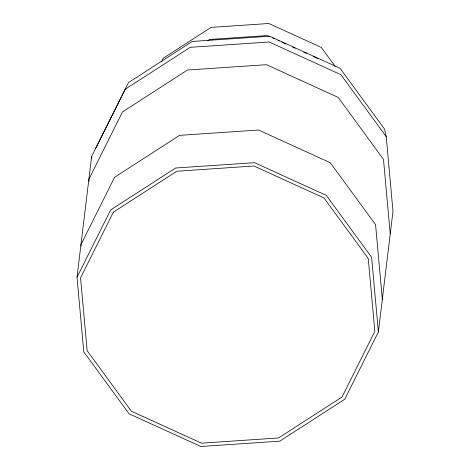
<?xml version="1.0" encoding="UTF-8"?>
<svg xmlns="http://www.w3.org/2000/svg" width="470" height="470" viewBox="0 0 470 470"><rect width="100%" height="100%" fill="white"/><g stroke="black" fill="none" stroke-linecap="round" stroke-linejoin="round"><path stroke-width="0.7" d="M77.015 277.224L91.621 156.534L125.243 89.247L190.227 47.317L269.163 41.989L340.903 74.689L386.228 136.647L392.985 211.265L378.379 331.961L344.757 399.247L279.773 441.171L200.837 446.5L129.097 413.806L83.772 351.848L77.015 277.224L110.638 209.937L175.621 168.013L254.558 162.685L326.298 195.379L371.623 257.337L378.379 331.961M95.498 148.59L128.48 82.579L192.236 41.448L269.68 36.219L340.063 68.297L384.525 129.08L386.228 136.647M161.821 61.37L163.46 58.086L211.024 27.401L268.805 23.5L321.315 47.429L335.098 66.276M207.734 40.649L209.567 39.468L267.342 35.567L269.339 36.478M272.659 37.994L274.656 38.904M277.982 40.414L279.309 41.019M281.965 42.235L285.954 44.051M292.604 47.082L295.26 48.293M303.902 52.229L306.558 53.439M313.208 56.471L317.861 58.591M390.235 233.966L383.479 159.348L338.159 97.384L266.42 64.69L187.477 70.018L122.494 111.942L88.877 179.234L89.071 181.408M382.327 299.296L375.571 224.672L330.251 162.714L258.512 130.02L179.575 135.348L114.586 177.272L80.969 244.559L81.099 246.01M91.621 156.534L91.82 158.707M113.382 212.158L80.552 277.87L87.156 350.738L131.412 411.238L201.466 443.169L278.551 437.964L342.013 397.027L374.837 331.315L368.239 258.447L323.983 197.941L253.929 166.016L176.843 171.221L113.382 212.158"/></g></svg>
